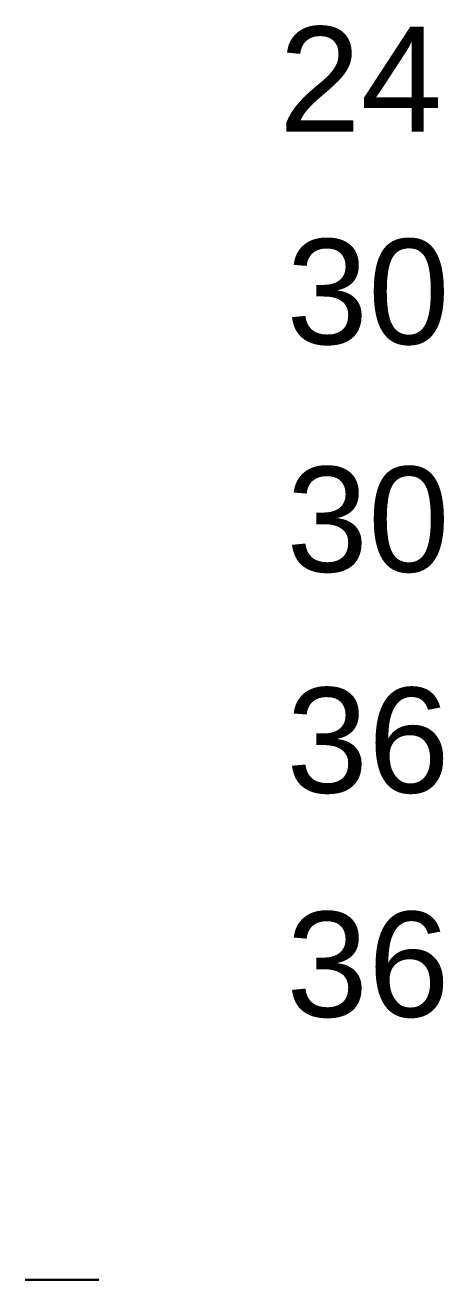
# Model space of a CAD drawing. Header units: millimetres. Extents: x 697 to 6293, y 537 to 2635.
# Drawn here: x 3480.2 to 3631.4, y 2181.5 to 2634.6 of the extents above; entities that cross this region are included whole.
import ezdxf

# ---------------------------------------------------------------- set-up
doc = ezdxf.new("R2010")
doc.units = ezdxf.units.MM
doc.styles.get("Standard").update_dxf_attribs({"font": 'arial.ttf'})

msp = doc.modelspace()

# ---------------------------------------------------------------- linework, layer by layer
at = {"extrusion": (-1, 0, -1.22465e-16)}
for p, q in [((3480.18, 2181.49, -1411.3), (3480.18, 2181.49, -1440.23)), ((3492.67, 2181.49, -1435.7), (3492.67, 2181.49, -1440.23)), ((3492.67, 2181.49, -1411.3), (3492.67, 2181.49, -1415.83)), ((3493.53, 2181.49, -1411.3), (3493.53, 2181.49, -1415.83)), ((3493.53, 2181.49, -1435.7), (3493.53, 2181.49, -1440.23))]:
    msp.add_line(p, q, dxfattribs=at)
at = {"extrusion": (1, 0, -1.77294e-14)}
msp.add_line((3481.05, 2181.49, -1440.23), (3481.05, 2181.49, -1411.3), dxfattribs=at)
at = {"extrusion": (1.22465e-16, 0, -1)}
for p, q in [((3481.33, 2181.49, -1441.38), (3492.38, 2181.49, -1441.38)), ((3481.33, 2181.49, -1411.01), (3492.38, 2181.49, -1411.01)), ((3492.67, 2181.49, -1415.83), (3493.53, 2181.49, -1415.83)), ((3493.53, 2181.49, -1415.83), (3494.39, 2181.49, -1415.83)), ((3494.68, 2181.49, -1411.01), (3505.72, 2181.49, -1411.01)), ((3494.68, 2181.49, -1441.38), (3505.72, 2181.49, -1441.38))]:
    msp.add_line(p, q, dxfattribs=at)
for p, q in [((3492.38, 2181.49, -1440.52), (3481.33, 2181.49, -1440.52)), ((3492.38, 2181.49, -1410.15), (3481.33, 2181.49, -1410.15)), ((3493.53, 2181.49, -1435.7), (3492.67, 2181.49, -1435.7)), ((3494.39, 2181.49, -1435.7), (3493.53, 2181.49, -1435.7)), ((3505.72, 2181.49, -1410.15), (3494.68, 2181.49, -1410.15)), ((3505.72, 2181.49, -1440.52), (3494.68, 2181.49, -1440.52))]:
    msp.add_line(p, q)
at = {"extrusion": (1, 0, 1.22465e-16)}
for p, q in [((3493.53, 2181.49, -1440.23), (3493.53, 2181.49, -1435.7)), ((3493.53, 2181.49, -1415.83), (3493.53, 2181.49, -1411.3)), ((3494.39, 2181.49, -1415.83), (3494.39, 2181.49, -1411.3)), ((3494.39, 2181.49, -1440.23), (3494.39, 2181.49, -1435.7)), ((3506.88, 2181.49, -1440.23), (3506.88, 2181.49, -1411.3))]:
    msp.add_line(p, q, dxfattribs=at)
at = {"extrusion": (-1, 0, -1.79744e-14)}
msp.add_line((3506.01, 2181.49, -1411.3), (3506.01, 2181.49, -1440.23), dxfattribs=at)
at = {"extrusion": (0, -1, 0)}
for centre, start, end in [((3481.33, -1411.3, -2181.49), 90, 180), ((3481.33, -1440.23, -2181.49), 180, 270), ((3492.38, -1440.23, -2181.49), 270, 0), ((3492.38, -1411.3, -2181.49), 0, 90), ((3494.68, -1411.3, -2181.49), 90, 180), ((3494.68, -1440.23, -2181.49), 180, 270), ((3505.72, -1411.3, -2181.49), 0, 90), ((3505.72, -1440.23, -2181.49), 270, 0)]:
    msp.add_arc(centre, 1.15, start, end, dxfattribs=at)
at = {"extrusion": (0, 1, 0)}
for centre, start, end in [((-3481.33, -1440.23, 2181.49), 270, 0), ((-3481.33, -1411.3, 2181.49), 360, 90), ((-3492.38, -1440.23, 2181.49), 180, 270), ((-3492.38, -1411.3, 2181.49), 90, 180), ((-3494.68, -1411.3, 2181.49), 0, 90), ((-3494.68, -1440.23, 2181.49), 270, 0), ((-3505.72, -1411.3, 2181.49), 90, 180), ((-3505.72, -1440.23, 2181.49), 180, 270)]:
    msp.add_arc(centre, 0.288, start, end, dxfattribs=at)

# ---------------------------------------------------------------- texts
at = {"color": 4, "char_height": 37.94, "width": 56.9027, "attachment_point": 3}
for s, insert in [('24', (3630.86, 2634.01)), ('30', (3633.51, 2557.31)), ('30', (3633.51, 2475.1)), ('36', (3633.51, 2395.33)), ('36', (3633.51, 2314.41))]:
    msp.add_mtext(s, dxfattribs=dict(at, insert=insert))

doc.saveas('drawing.dxf')
